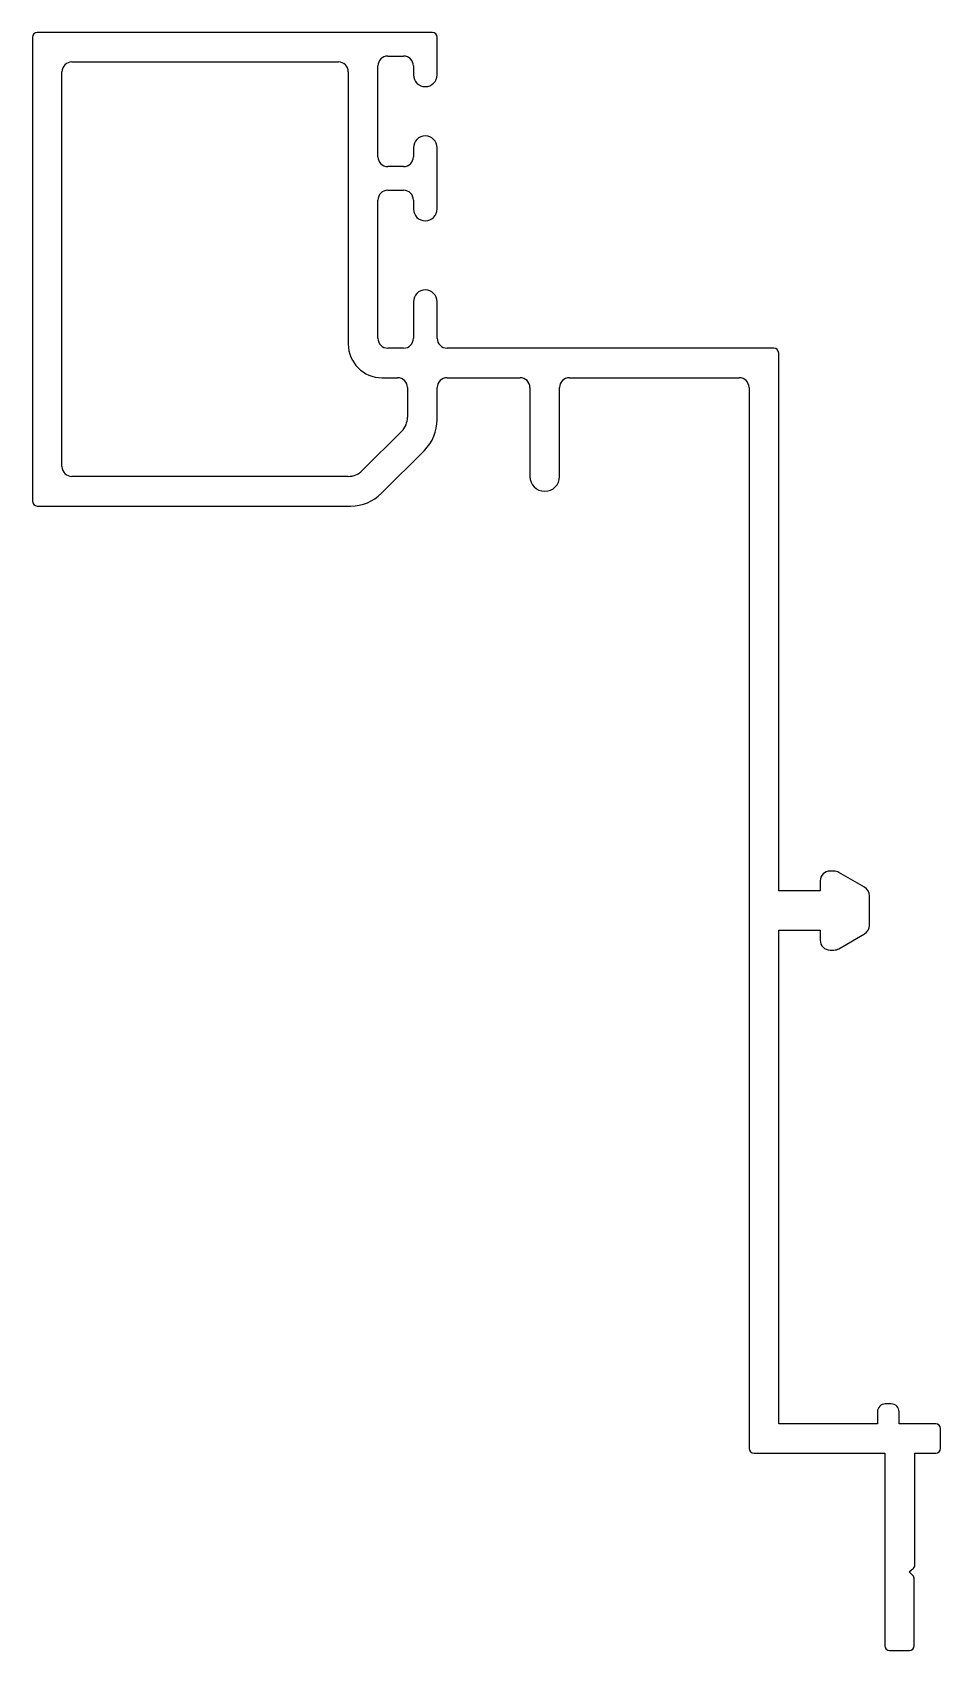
# Model space of a CAD drawing. Extents: x 9.3 to 55.3, y 3.6 to 85.6.
import ezdxf

# ---------------------------------------------------------------- set-up
doc = ezdxf.new("R2010")
doc.units = 0
doc.layers.get('0').update_dxf_attribs({"linetype": 'CONTINUOUS'})

msp = doc.modelspace()

# ---------------------------------------------------------------- linework, layer by layer
for p, q in [((9.293, 85.364), (9.293, 61.864)), ((29.543, 85.614), (9.543, 85.614)), ((29.793, 83.464), (29.793, 85.364)), ((11.293, 84.114), (24.793, 84.114)), ((26.793, 79.314), (26.793, 83.914)), ((27.293, 84.414), (28.093, 84.414)), ((28.593, 83.914), (28.593, 83.464)), ((10.793, 63.614), (10.793, 83.614)), ((25.293, 83.614), (25.293, 69.814)), ((28.593, 79.764), (28.593, 79.314)), ((29.793, 76.664), (29.793, 79.764)), ((28.093, 78.814), (27.293, 78.814)), ((26.793, 70.114), (26.793, 77.114)), ((27.293, 77.614), (28.093, 77.614)), ((28.593, 77.114), (28.593, 76.664)), ((28.593, 71.964), (28.593, 70.114)), ((29.793, 70.114), (29.793, 71.964)), ((28.093, 69.614), (27.293, 69.614)), ((46.843, 69.614), (30.293, 69.614)), ((47.093, 42.114), (47.093, 69.364)), ((26.993, 68.114), (27.793, 68.114)), ((30.293, 68.114), (33.993, 68.114)), ((36.493, 68.114), (45.093, 68.114)), ((28.293, 67.614), (28.293, 66.114)), ((29.793, 65.99), (29.793, 67.614)), ((34.493, 67.614), (34.493, 63.114)), ((35.993, 63.114), (35.993, 67.614)), ((45.593, 67.614), (45.593, 13.864)), ((28, 65.407), (26, 63.407)), ((26.973, 62.258), (29.149, 64.434)), ((25.293, 63.114), (11.293, 63.114)), ((9.543, 61.614), (25.417, 61.614)), ((49.893, 43.114), (49.693, 43.114)), ((51.443, 42.296), (50.143, 43.047)), ((49.193, 42.114), (47.093, 42.114)), ((49.193, 42.614), (49.193, 42.114)), ((51.693, 40.364), (51.693, 41.863)), ((47.093, 15.114), (47.093, 40.114)), ((47.093, 40.114), (49.193, 40.114)), ((49.193, 40.114), (49.193, 39.614)), ((50.143, 39.181), (51.443, 39.931)), ((49.693, 39.114), (49.893, 39.114)), ((52.093, 15.714), (52.093, 15.114)), ((52.793, 16.114), (52.493, 16.114)), ((53.193, 15.114), (53.193, 15.714)), ((52.093, 15.114), (47.093, 15.114)), ((55.043, 15.114), (53.193, 15.114)), ((55.293, 13.864), (55.293, 14.864)), ((45.843, 13.614), (52.461, 13.614)), ((52.461, 13.614), (52.461, 3.864)), ((53.993, 7.968), (53.993, 13.614)), ((53.993, 13.614), (55.043, 13.614)), ((53.693, 7.614), (53.896, 7.771)), ((53.888, 7.419), (53.693, 7.614)), ((53.961, 3.864), (53.961, 7.242)), ((52.711, 3.614), (53.711, 3.614))]:
    msp.add_line(p, q)
for centre, radius, start, end in [((9.543, 85.364), 0.25, 90, 180), ((29.543, 85.364), 0.25, 0, 90), ((11.293, 83.614), 0.5, 90, 180), ((24.793, 83.614), 0.5, 360, 90), ((27.293, 83.914), 0.5, 90, 180), ((28.093, 83.914), 0.5, 360, 90), ((29.193, 83.464), 0.6, 180, 0), ((29.193, 79.764), 0.6, 0, 180), ((27.293, 79.314), 0.5, 180, 270), ((28.093, 79.314), 0.5, 270, 0), ((27.293, 77.114), 0.5, 90, 180), ((28.093, 77.114), 0.5, 360, 90), ((29.193, 76.664), 0.6, 180, 0), ((29.193, 71.964), 0.6, 0, 180), ((26.993, 69.814), 1.7, 180, 270), ((27.293, 70.114), 0.5, 180, 270), ((28.093, 70.114), 0.5, 270, 0), ((30.293, 70.114), 0.5, 180, 270), ((46.843, 69.364), 0.25, 0, 90), ((27.793, 67.614), 0.5, 360, 90), ((30.293, 67.614), 0.5, 90, 180), ((33.993, 67.614), 0.5, 360, 90), ((36.493, 67.614), 0.5, 90, 180), ((45.093, 67.614), 0.5, 360, 90), ((27.293, 66.114), 1, 315, 0), ((27.593, 65.99), 2.2, 315, 0), ((11.293, 63.614), 0.5, 180, 270), ((25.293, 64.114), 1, 270, 315), ((35.243, 63.114), 0.75, 180, 0), ((9.543, 61.864), 0.25, 180, 270), ((25.417, 63.814), 2.2, 270, 315), ((49.693, 42.614), 0.5, 90, 180), ((49.893, 42.614), 0.5, 60, 90), ((51.193, 41.863), 0.5, 0, 60), ((51.193, 40.364), 0.5, 300, 0), ((49.693, 39.614), 0.5, 180, 270), ((49.893, 39.614), 0.5, 270, 300), ((52.493, 15.714), 0.4, 90, 180), ((52.793, 15.714), 0.4, 0, 90), ((55.043, 14.864), 0.25, 0, 90), ((45.843, 13.864), 0.25, 180, 270), ((55.043, 13.864), 0.25, 270, 0), ((53.711, 7.242), 0.25, 0, 45), ((53.743, 7.968), 0.25, 307.70228, 360), ((52.711, 3.864), 0.25, 180, 270), ((53.711, 3.864), 0.25, 270, 0)]:
    msp.add_arc(centre, radius, start, end)

doc.saveas('drawing.dxf')
